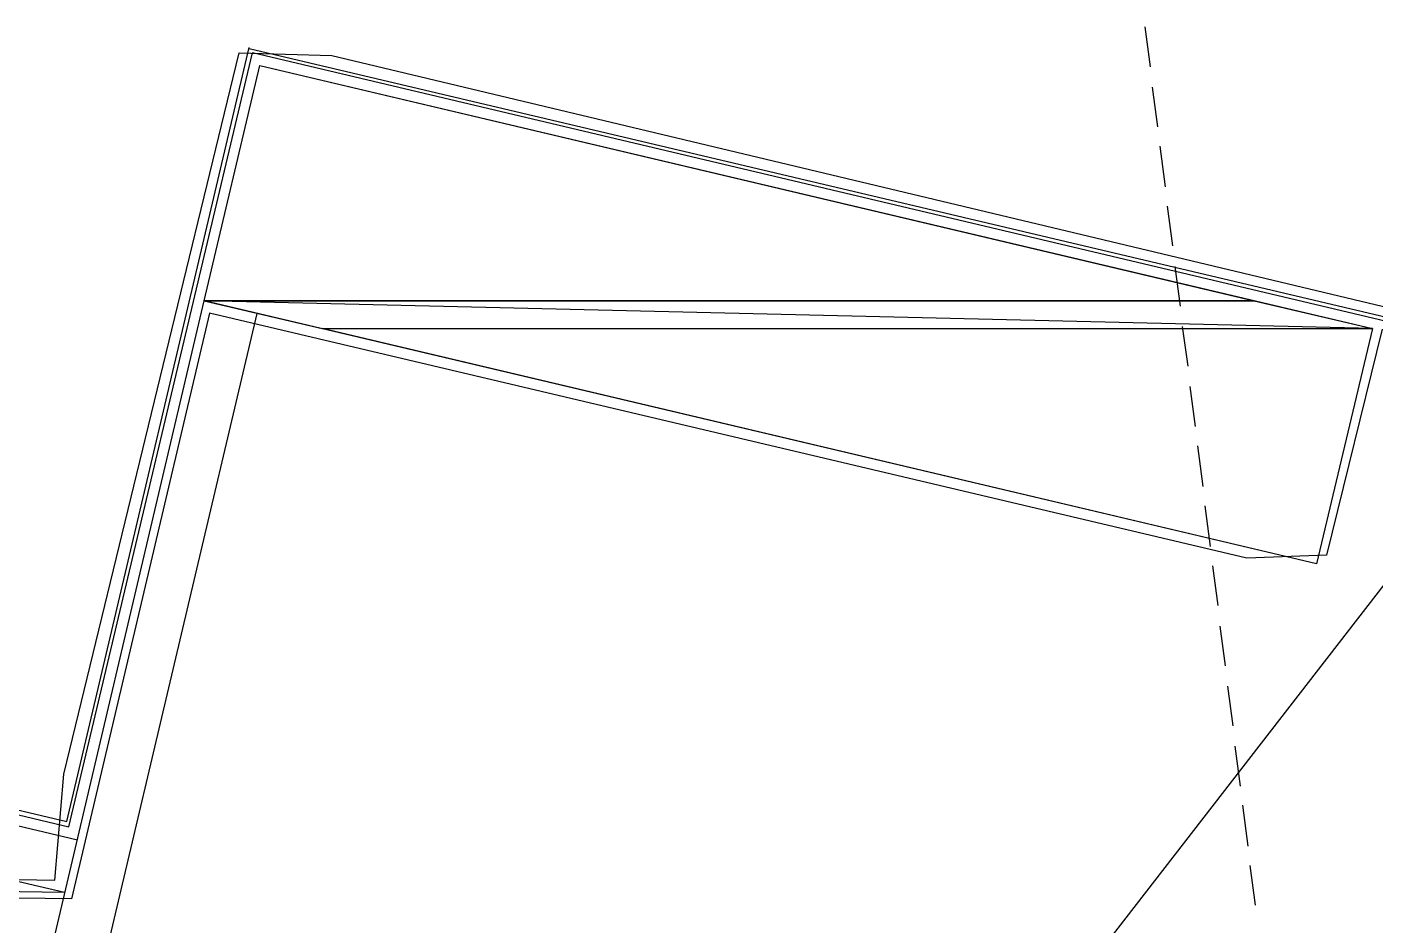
# Model space of a CAD drawing. Header units: feet. Extents: x -84 to 198, y -22 to 181.
# Drawn here: x 119.25 to 135.99, y 101.61 to 112.76 of the extents above; entities that cross this region are included whole.
import ezdxf

# ---------------------------------------------------------------- set-up
doc = ezdxf.new("R2010")
doc.units = ezdxf.units.FT
for name, color, linetype in [('A-AREA-COMUN', 252, 'CONTINUOUS'), ('A-AREA-UNIDAD', 30, 'CONTINUOUS'), ('A-LINEA', 7, 'CONTINUOUS'), ('A-MURO-CONCRETO', 8, 'CONTINUOUS')]:
    doc.layers.add(name, color=color, linetype=linetype)

msp = doc.modelspace()

# ---------------------------------------------------------------- linework, layer by layer
at = {"layer": 'A-AREA-COMUN'}
msp.add_lwpolyline([(136.08, 109.0133), (135.392, 106.2044), (134.4, 106.1689), (121.52, 109.2089), (119.808, 101.9378), (114.24, 102.0089), (114.208, 102.2578), (110.272, 104.0889), (110.24, 104.6578), (109.6, 101.8133), (109.408, 101.6178), (80.48, 108.4444)], dxfattribs=at)
at = {"layer": 'A-AREA-UNIDAD'}
msp.add_lwpolyline([(114.688, 102.2578), (119.6, 102.1689), (119.712, 103.4844), (121.888, 112.4444), (123.04, 112.4089), (137.28, 109.0133)], dxfattribs=at)
at = {"layer": 'A-LINEA'}
for p, q in [((133.1333, 112.7644), (133.2, 112.2711)), ((119.7467, 102.8978), (122.0133, 112.5111)), ((122.0133, 112.4978), (137.4667, 108.8444)), ((119.7733, 102.8311), (122.0533, 112.4444)), ((137.4667, 108.7911), (122.0533, 112.4444)), ((133.2267, 112.0178), (133.2933, 111.5244)), ((133.32, 111.2844), (133.3867, 110.7778)), ((133.4133, 110.5378), (133.48, 110.0444)), ((133.5067, 109.7911), (133.5733, 109.2978)), ((122.1067, 109.2044), (119.7333, 99.1511)), ((133.6, 109.0444), (133.6667, 108.5511)), ((124.6928, 91.1125), (138.3191, 108.6919)), ((133.6933, 108.2978), (133.76, 107.8044)), ((133.7867, 107.5644), (133.8533, 107.0578)), ((133.88, 106.8178), (133.9467, 106.3111)), ((133.9733, 106.0711), (134.04, 105.5778)), ((134.0667, 105.3244), (134.1333, 104.8311)), ((110.52, 105.0178), (119.7733, 102.8311)), ((110.5867, 105.0578), (119.7467, 102.8978)), ((110.3467, 104.9244), (119.88, 102.6711)), ((134.16, 104.5778), (134.2267, 104.0844)), ((110.2, 104.2711), (119.72, 102.0178)), ((134.2533, 103.8311), (134.32, 103.3378)), ((134.3467, 103.0978), (134.4133, 102.5911)), ((134.44, 102.3511), (134.5067, 101.8578)), ((109.7067, 102.2044), (119.72, 102.0178))]:
    msp.add_line(p, q, dxfattribs=at)
for points in [[(121.4533, 109.3644), (122.1467, 112.2844), (135.96, 109.0178), (135.2667, 106.0978), (121.4533, 109.3644)], [(109.7067, 102.2044), (119.24, 99.9511), (121.4533, 109.3644)]]:
    msp.add_lwpolyline(points, dxfattribs=at)
at = {"layer": 'A-MURO-CONCRETO'}
for points in [[(122.1467, 112.2844), (134.4933, 109.3644), (121.4533, 109.3644), (122.1467, 112.2844), (122.1467, 112.2844)], [(121.4533, 109.3644), (122.92, 109.0178), (135.96, 109.0178), (121.4533, 109.3644)], [(121.4533, 109.3644), (134.4933, 109.3644), (135.96, 109.0178), (121.4533, 109.3644), (121.4533, 109.3644)], [(122.92, 109.0178), (135.96, 109.0178), (135.2667, 106.0978), (122.92, 109.0178), (122.92, 109.0178)]]:
    msp.add_lwpolyline(points, dxfattribs=at)

doc.saveas('drawing.dxf')
